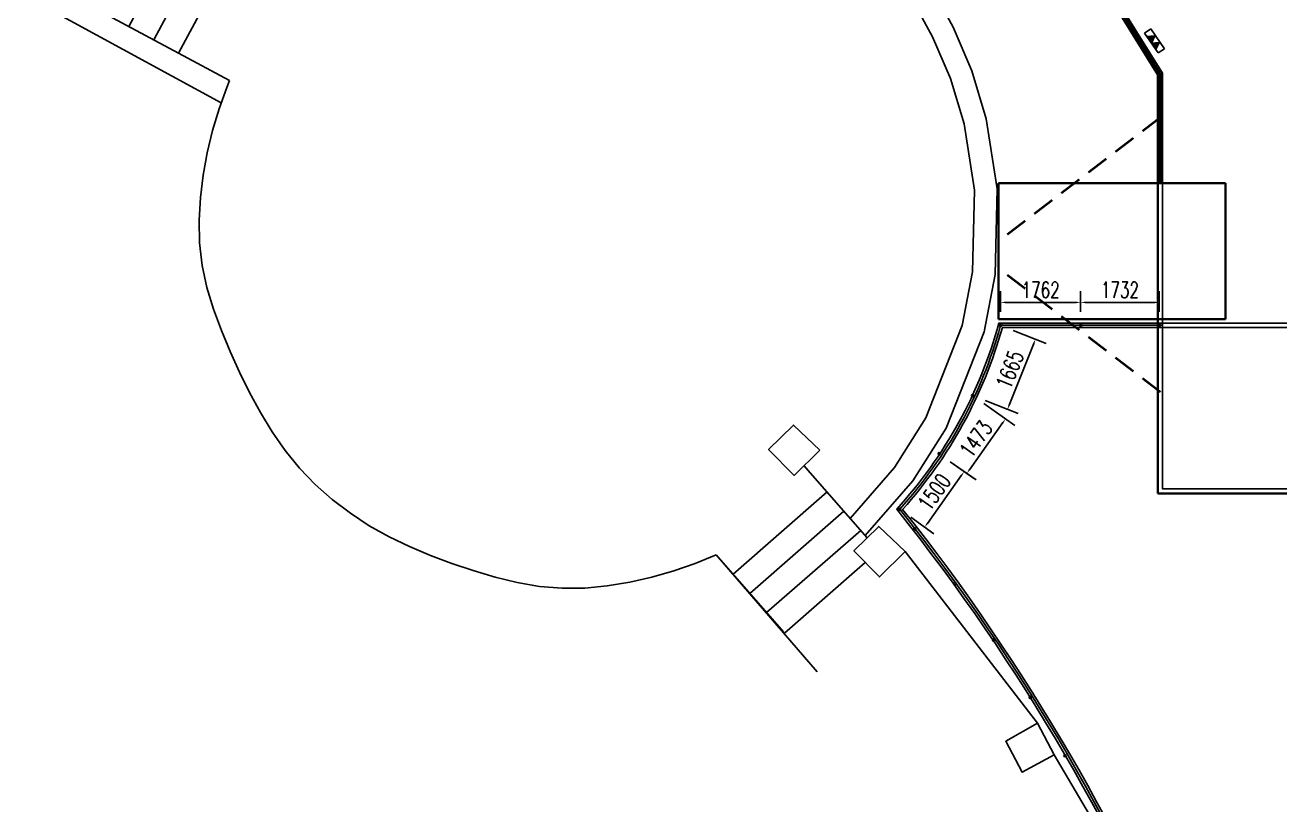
# Model space of a CAD drawing. Extents: x -18540 to 926017, y -610001 to -56924.
# Drawn here: x 487973 to 515605, y -113271 to -96090 of the extents above; entities that cross this region are included whole.
import ezdxf

# ---------------------------------------------------------------- set-up
doc = ezdxf.new("R2010")
doc.units = 0
doc.header["$LTSCALE"] = 10
doc.header["$MEASUREMENT"] = 0
doc.linetypes.add('ACAD_ISO03W100', pattern=[30, 12, -18])
for name, color, linetype in [('BJ02', 2, 'Continuous'), ('BJ03', 3, 'Continuous'), ('BJ06', 5, 'Continuous'), ('C00-00-00', 7, 'Continuous'), ('W-PLASTIC_RAILINGS塑木栏杆', 6, 'Continuous'), ('W-STEEL_FRAME钢架', 3, 'Continuous')]:
    doc.layers.add(name, color=color, linetype=linetype)
doc.layers.add('文字标注', color=7, linetype='Continuous', lineweight=18)
doc.styles.add('STANDARD_T3', font='simplex.shx', dxfattribs={"width": 0.7, "bigfont": 'gbcbig.shx'})
doc.linetypes.add('245', pattern='A,1e-05,-0.05,[133,bjxx.shx,S=0.05,R=0,X=-0.05,Y=0],-0.05,0.45,[135,bjxx.shx,S=0.05,R=0,X=0,Y=0],0.45', length=1.00001)
doc.linetypes.add('60003', pattern='A,1e-05,[136,bjxx.shx,S=0.075,R=0,X=-1e-05,Y=0],0.15', length=0.15001)
doc.dimstyles.new('W&&100', dxfattribs={"dimtxt": 350, "dimasz": 100, "dimexe": 250, "dimexo": 300, "dimgap": 100, "dimtad": 1, "dimdec": 0, "dimzin": 0, "dimdsep": 46, "dimtxsty": 'STANDARD_T3', "dimcen": 0.09, "dimclrd": 1, "dimclre": 1, "dimclrt": 7, "dimazin": 2, "dimtfac": 1, "dimtdec": 0, "dimtix": 1, "dimtmove": 2, "dimatfit": 3, "dimfxl": 100, "dimtolj": 1, "dimtzin": 0, "dimarcsym": 0})

# ---------------------------------------------------------------- blocks, each defined once
blk = doc.blocks.new('*U2053')
at = {"layer": 'W-PLASTIC_RAILINGS塑木栏杆'}
blk.add_circle((0, 0), 25, dxfattribs=at)
blk = doc.blocks.new('*U2054')
at = {"layer": 'W-PLASTIC_RAILINGS塑木栏杆', "color": 0, "linetype": 'ByBlock', "lineweight": -2, "transparency": 16777216}
for p, rotation in [((507564, -107190), 127.1734758277843), ((508452, -108399), 125.3447273827538), ((509300, -109636), 123.5159789377235), ((510108, -110900), 121.6872304926932), ((510875, -112189), 119.8584820476627), ((511601, -113501), 118.0297336026324), ((512285, -114836), 116.2009851576024), ((512925, -116192), 114.3722367125723), ((513523, -117568), 112.5434882675418), ((514075, -118963), 110.7147398225113), ((514584, -120374), 108.8859913774808), ((515046, -121801), 107.0572429324505), ((515463, -123242), 105.2284944874203), ((515834, -124695), 103.3997460423904), ((516158, -126159), 101.5709975973603), ((516436, -127633), 99.7422491523302), ((516666, -129116), 97.91350070730006), ((516849, -130604), 96.08475226226976)]:
    blk.add_blockref('*U2053', p, dxfattribs=dict(at, rotation=rotation))
blk = doc.blocks.new('*D2214')
at = {"layer": 'Defpoints', "color": 0, "transparency": 16777216}
for p in [(511218, -102199), (511218, -102705), (512949, -102705)]:
    blk.add_point(p, dxfattribs=at)
at = {"layer": '文字标注', "color": 1, "lineweight": -2, "transparency": 16777216}
for p, q in [((511218, -102405), (511218, -101949)), ((512949, -102405), (512949, -101949)), ((512849, -102199), (511318, -102199))]:
    blk.add_line(p, q, dxfattribs=at)
at = {"layer": '文字标注', "color": 1, "transparency": 16777216}
for points in [[(511318, -102183), (511318, -102216), (511218, -102199)], [(512849, -102183), (512849, -102216), (512949, -102199)]]:
    blk.add_solid(points, dxfattribs=at)
at = {"layer": '文字标注', "color": 7, "transparency": 16777216, "insert": (512083, -101924), "char_height": 350, "attachment_point": 5, "style": 'STANDARD_T3'}
blk.add_mtext('\\A1;1732', dxfattribs=at)
blk = doc.blocks.new('*D2215')
at = {"layer": 'Defpoints', "color": 0, "transparency": 16777216}
for p in [(509455, -102199), (509455, -102705), (511218, -102705)]:
    blk.add_point(p, dxfattribs=at)
at = {"layer": '文字标注', "color": 1, "lineweight": -2, "transparency": 16777216}
for p, q in [((509455, -102405), (509455, -101949)), ((511218, -102405), (511218, -101949)), ((511118, -102199), (509555, -102199))]:
    blk.add_line(p, q, dxfattribs=at)
at = {"layer": '文字标注', "color": 1, "transparency": 16777216}
for points in [[(509555, -102183), (509555, -102216), (509455, -102199)], [(511118, -102183), (511118, -102216), (511218, -102199)]]:
    blk.add_solid(points, dxfattribs=at)
at = {"layer": '文字标注', "color": 7, "transparency": 16777216, "insert": (510337, -101924), "char_height": 350, "attachment_point": 5, "style": 'STANDARD_T3'}
blk.add_mtext('\\A1;1762', dxfattribs=at)
blk = doc.blocks.new('*D2216')
at = {"layer": 'Defpoints', "color": 0, "transparency": 16777216}
for p in [(509455, -102705), (508839, -104251), (509606, -104557)]:
    blk.add_point(p, dxfattribs=at)
at = {"layer": '文字标注', "color": 1, "lineweight": -2, "transparency": 16777216}
for p, q in [((509734, -102816), (510455, -103103)), ((510186, -103103), (509644, -104465)), ((509118, -104363), (509839, -104650))]:
    blk.add_line(p, q, dxfattribs=at)
at = {"layer": '文字标注', "color": 1, "transparency": 16777216}
for points in [[(510171, -103097), (510202, -103110), (510223, -103011)], [(509628, -104458), (509659, -104471), (509606, -104557)]]:
    blk.add_solid(points, dxfattribs=at)
at = {"layer": '文字标注', "color": 7, "transparency": 16777216, "insert": (509659, -103682), "char_height": 350, "attachment_point": 5, "rotation": 68.2667, "style": 'STANDARD_T3'}
blk.add_mtext('\\A1;1665', dxfattribs=at)
blk = doc.blocks.new('*D2217')
at = {"layer": 'Defpoints', "color": 0, "transparency": 16777216}
for p in [(508102, -105535), (508654, -105927), (507233, -106757)]:
    blk.add_point(p, dxfattribs=at)
at = {"layer": '文字标注', "color": 1, "lineweight": -2, "transparency": 16777216}
for p, q in [((508346, -105709), (508857, -106072)), ((507842, -107068), (508596, -106009)), ((507477, -106931), (507988, -107295))]:
    blk.add_line(p, q, dxfattribs=at)
at = {"layer": '文字标注', "color": 1, "transparency": 16777216}
for points in [[(508582, -105999), (508609, -106018), (508654, -105927)], [(507829, -107058), (507856, -107078), (507784, -107150)]]:
    blk.add_solid(points, dxfattribs=at)
at = {"layer": '文字标注', "color": 7, "transparency": 16777216, "insert": (507995, -106379), "char_height": 350, "attachment_point": 5, "rotation": 54.5841, "style": 'STANDARD_T3'}
blk.add_mtext('\\A1;1500', dxfattribs=at)
blk = doc.blocks.new('*D2218')
at = {"layer": 'Defpoints', "color": 0, "transparency": 16777216}
for p in [(508839, -104251), (509564, -104767), (508102, -105535)]:
    blk.add_point(p, dxfattribs=at)
at = {"layer": '文字标注', "color": 1, "lineweight": -2, "transparency": 16777216}
for p, q in [((509083, -104425), (509767, -104912)), ((508768, -105886), (509506, -104848)), ((508346, -105709), (508914, -106112))]:
    blk.add_line(p, q, dxfattribs=at)
at = {"layer": '文字标注', "color": 1, "transparency": 16777216}
for points in [[(509492, -104839), (509519, -104858), (509564, -104767)], [(508754, -105876), (508782, -105895), (508710, -105967)]]:
    blk.add_solid(points, dxfattribs=at)
at = {"layer": '文字标注', "color": 7, "transparency": 16777216, "insert": (508913, -105208), "char_height": 350, "attachment_point": 5, "rotation": 54.5841, "style": 'STANDARD_T3'}
blk.add_mtext('\\A1;1473', dxfattribs=at)
blk = doc.blocks.new('35213')
for p, q in [((0, 0.5), (0, 4)), ((-0.99, 3.5), (-1.19, 3)), ((0, 3.1), (-0.99, 3.5)), ((0, 3.1), (1, 3.5)), ((1, 3.5), (1.2, 3)), ((-1.98, 3), (-0.49, 3)), ((0.5, 3), (2, 3))]:
    blk.add_line(p, q)
blk.add_circle((0, 0), 0.5)
for centre in [(-1.19, 3), (1.25, 3)]:
    blk.add_arc(centre, 0.5, 179, 0)
blk = doc.blocks.new('A$C33DE1FC6')
at = {"layer": 'C00-00-00'}
h = blk.add_hatch(color=256, dxfattribs=at)
h.dxf.hatch_style = 2
h.paths.add_polyline_path([(178, 19), (91, 169), (265, 169)])
h = blk.add_hatch(color=256, dxfattribs=at)
h.dxf.hatch_style = 2
h.paths.add_polyline_path([(353, 19), (265, 169), (440, 169)])
at = {"layer": 'C00-00-00', "lineweight": 25}
for p, q in [((0, 2), (529, 0)), ((2, 171), (529, 169))]:
    blk.add_line(p, q, dxfattribs=at)
for points in [[(2, 171), (0, 2)], [(529, 0), (529, 169)]]:
    blk.add_lwpolyline(points, dxfattribs=at)
for points in [[(178, 19), (265, 169), (91, 169)], [(353, 19), (440, 169), (265, 169)]]:
    blk.add_lwpolyline(points, close=True, dxfattribs=at)
blk = doc.blocks.new('A$Cfdf82907')
at = {"color": 3, "lineweight": 35}
for p, q in [((29171, 26903), (24076, 20727)), ((24076, 20727), (15325, 17788)), ((15325, 17788), (16599, 13996))]:
    blk.add_line(p, q, dxfattribs=at)
at = {"color": 7, "lineweight": 35}
for p, q in [((20688, 23294), (17844, 22339)), ((22280, 18554), (20688, 23294)), ((17844, 22339), (19436, 17599)), ((19436, 17599), (22280, 18554))]:
    blk.add_line(p, q, dxfattribs=at)
at = {"color": 4}
for points in [[(15325, 17788), (16599, 13996), (19147, 14852), (20572, 13749), (23915, 3795), (26285, 4591), (22942, 14545), (23412, 16285), (26434, 17300)], [(29171, 26903), (24076, 20727), (15325, 17788)], [(15325, 17788), (16599, 13996), (19147, 14852), (20572, 13749), (23915, 3795), (26285, 4591), (22942, 14545), (23412, 16285), (26434, 17300)], [(29171, 26903), (24076, 20727), (15325, 17788)], [(29268, 26863), (24135, 20642), (15452, 17725), (16662, 14123), (19165, 14964), (20657, 13809), (23978, 3922), (26158, 4654), (22838, 14541), (23330, 16363), (26375, 17385)]]:
    blk.add_lwpolyline(points, dxfattribs=at)
at = {"color": 3, "linetype": 'ACAD_ISO03W100', "const_width": 60}
blk.add_lwpolyline([(28172, 25613), (24106, 20685), (21822, 19918)], dxfattribs=at)
at = {"color": 1, "const_width": 50}
for points in [[(20090, 22471), (19676, 22751)], [(18672, 21995), (18833, 22468)], [(20712, 22052), (20297, 22332)], [(21333, 21632), (20919, 21912)], [(18429, 21285), (18591, 21758)], [(21955, 21213), (21541, 21492)], [(18187, 20575), (18348, 21049)], [(22577, 20793), (22162, 21073)], [(23198, 20373), (22784, 20653)], [(17945, 19866), (18106, 20339)], [(17702, 19156), (17864, 19629)], [(17460, 18446), (17622, 18919)]]:
    blk.add_lwpolyline(points, dxfattribs=at)
at = {"layer": 'BJ02', "linetype": '245', "ltscale": 5, "flags": 128}
blk.add_lwpolyline([(12647, 24039), (14022, 23468), (15277, 23162), (17461, 23053), (18649, 23216), (20372, 23748), (21685, 24428), (22536, 25031), (23280, 25694), (23732, 26179), (24834, 27752), (25299, 28721), (25761, 30190), (25956, 31504), (25956, 32888), (25792, 34056), (25530, 35036), (24954, 36409), (24047, 37825), (23396, 38572), (22680, 39236), (21325, 40170), (20057, 40755)], dxfattribs=at)
at = {"layer": 'BJ06', "linetype": 'Continuous'}
for p, q in [((12337, 22659), (9682, 18693)), ((9136, 18118), (8037, 16850))]:
    blk.add_line(p, q, dxfattribs=at)
at = {"layer": 'BJ06', "linetype": '60003', "ltscale": 5, "flags": 128}
for points in [[(17778, 44928), (16919, 40083)], [(17654, 41326), (17439, 40065)], [(17439, 40065), (17274, 40075), (16774, 40086), (16275, 40068), (15777, 40024), (15282, 39951), (14793, 39851), (14310, 39722), (13840, 39551), (13388, 39337), (12957, 39084), (12551, 38793), (12161, 38480), (11783, 38153), (11418, 37812), (11065, 37457), (10726, 37090), (10402, 36710), (10103, 36309), (9837, 35885), (9606, 35442), (9411, 34982), (9251, 34508), (9122, 34025), (9028, 33534), (8968, 33038), (8930, 32539), (8912, 32040), (8913, 31540), (8932, 31040), (8973, 30542), (9047, 30048), (9167, 29562), (9329, 29089), (9534, 28634), (9770, 28192), (10030, 27765), (10312, 27353), (10617, 26957), (10943, 26578)], [(10943, 26578), (9211, 23649)]]:
    blk.add_lwpolyline(points, dxfattribs=at)
at = {"layer": 'BJ06', "linetype": 'Continuous', "flags": 128}
for points in [[(18071, 43763), (17654, 41326)], [(17862, 42545), (20292, 42130)], [(17759, 41935), (20188, 41520)], [(20144, 41265), (21573, 40606), (22993, 39626), (23756, 38921), (24448, 38125), (25397, 36643), (26004, 35198), (26282, 34155), (26456, 32922), (26457, 31467), (26250, 30077), (25766, 28537), (25267, 27498), (24122, 25863), (23629, 25335), (22848, 24639), (21945, 24000), (20562, 23283), (18757, 22725), (17483, 22552), (15206, 22666), (13867, 22992), (12393, 23603)], [(17654, 41326), (20083, 40911)], [(9809, 24635), (10943, 26578)], [(10659, 26092), (13036, 24705)], [(10376, 25606), (12753, 24219)], [(12360, 23546), (13320, 25191), (13424, 25370)], [(10092, 25121), (12469, 23733)], [(9790, 24603), (11829, 23412)]]:
    blk.add_lwpolyline(points, dxfattribs=at)
at = {"layer": 'BJ06', "linetype": '60003', "ltscale": 3, "flags": 128}
for points in [[(13858, 25151), (13150, 25509), (13512, 26225), (14198, 25879), (13858, 25151)], [(12337, 22659), (11629, 23016), (11991, 23733), (12677, 23386), (12337, 22659)], [(9682, 18693), (9136, 18118), (8554, 18670), (9084, 19228), (9682, 18693)]]:
    blk.add_lwpolyline(points, dxfattribs=at)
at = {"color": 7, "linetype": 'ByBlock', "lineweight": -3, "xscale": -1, "rotation": 52.67087587339394}
blk.add_blockref('A$C33DE1FC6', (24981, 21192), dxfattribs=at)
at = {"layer": 'BJ03', "linetype": 'Continuous', "xscale": 500.0003141099963, "yscale": 500.0003141099963, "zscale": 500.0003141099963, "rotation": 359.5832737848739}
blk.add_blockref('35213', (19881, 38894), dxfattribs=at)

msp = doc.modelspace()

# ---------------------------------------------------------------- linework, layer by layer
at = {"layer": 'W-PLASTIC_RAILINGS塑木栏杆', "color": 6}
msp.add_lwpolyline([(513020, -102704.6), (509455.5, -102704.6, -0.116954), (507232.6, -106757.2, -0.145434), (516848.8, -130604.4), (523887.3, -130604.4), (523887.3, -127627.7), (525422, -126604.4), (550885.1, -126604.4), (550885.1, -124204.4), (525422, -124204.4), (523887.3, -123181.2), (523887.3, -115627.7), (525422, -114604.4), (550885.2, -114604.4), (550885.2, -112204.4), (525422, -112204.4), (523887.3, -111181.2), (523887.3, -102704.7), (518264.3, -102704.7)], format="xyb", dxfattribs=at)
at = {"layer": 'W-PLASTIC_RAILINGS塑木栏杆'}
for centre in [(509455.5, -102704.6), (511217.6, -102704.6), (512949.3, -102704.6), (508838.9, -104251.5), (508101.9, -105534.8), (507232.6, -106757.2)]:
    msp.add_circle(centre, 25, dxfattribs=at)
at = {"layer": 'W-PLASTIC_RAILINGS塑木栏杆', "color": 6}
msp.add_arc((499799.7, -100044.3), 10015.5, 317.91339, 344.59606, dxfattribs=at)
at = {"layer": 'W-STEEL_FRAME钢架'}
for points in [[(516803.3, -130654.4), (523937.3, -130654.4), (523937.3, -127654.4), (525437.2, -126654.4), (550935.1, -126654.4), (550935.1, -124154.4), (525437.2, -124154.4), (523937.3, -123154.4), (523937.3, -115654.4), (525437.2, -114654.4), (550935.2, -114654.4), (550935.2, -112154.4), (525437.2, -112154.4), (523937.3, -111154.4), (523937.3, -102654.7), (509417.3, -102654.6, -0.1190009), (507167, -106755.1, -0.1459322)], [(516894.3, -130554.4), (523837.3, -130554.4), (523837.3, -127600.9), (525406.9, -126554.4), (550835.1, -126554.4), (550835.1, -124254.4), (525406.9, -124254.4), (523837.3, -123207.9), (523837.3, -115600.9), (525406.9, -114554.4), (550835.2, -114554.4), (550835.2, -112254.4), (525406.9, -112254.4), (523837.3, -111207.9), (523837.3, -102754.7), (509493.5, -102754.6, -0.1149276), (507298.1, -106759.2, -0.144938)]]:
    msp.add_lwpolyline(points, format="xyb", close=True, dxfattribs=at)

# ---------------------------------------------------------------- block references
at = {"rotation": 71.43466228436047}
msp.add_blockref('A$Cfdf82907', (524903.2, -126599.9), dxfattribs=at)
at = {"layer": 'W-PLASTIC_RAILINGS塑木栏杆', "color": 3}
msp.add_blockref('*U2054', (0, 0), dxfattribs=at)

# ---------------------------------------------------------------- dimensions: what is measured, and where the dimension line sits
at = {"layer": '文字标注'}
for base, p1, p2, picture, middle in [((509455.5, -102199.2), (511217.6, -102704.6), (509455.5, -102704.6), '*D2215', (510336.5, -101924.2)), ((511217.6, -102199.2), (512949.3, -102704.6), (511217.6, -102704.6), '*D2214', (512083.4, -101924.2))]:
    dim = msp.add_linear_dim(base=base, p1=p1, p2=p2, dimstyle='W&&100', dxfattribs=at)
    dim.commit()
    dim.dimension.update_dxf_attribs({"geometry": picture, "text_midpoint": middle})
for p1, p2, distance, picture, middle in [((509455.5, -102704.6), (508838.9, -104251.5), 826.3, '*D2216', (509659.3, -103682.2)), ((507232.6, -106757.2), (508101.9, -105534.8), -677.2, '*D2217', (507995, -106379.1))]:
    dim = msp.add_aligned_dim(p1=p1, p2=p2, distance=distance, dimstyle='W&&100', dxfattribs=at)
    dim.commit()
    dim.dimension.update_dxf_attribs({"geometry": picture, "text_midpoint": middle})
dim = msp.add_linear_dim(base=(509563.6, -104766.8), p1=(508101.9, -105534.8), p2=(508838.9, -104251.5), angle=234.58406, dimstyle='W&&100', dxfattribs=at)
dim.commit()
dim.dimension.update_dxf_attribs({"geometry": '*D2218', "text_midpoint": (508912.7, -105207.6)})

doc.saveas('drawing.dxf')
